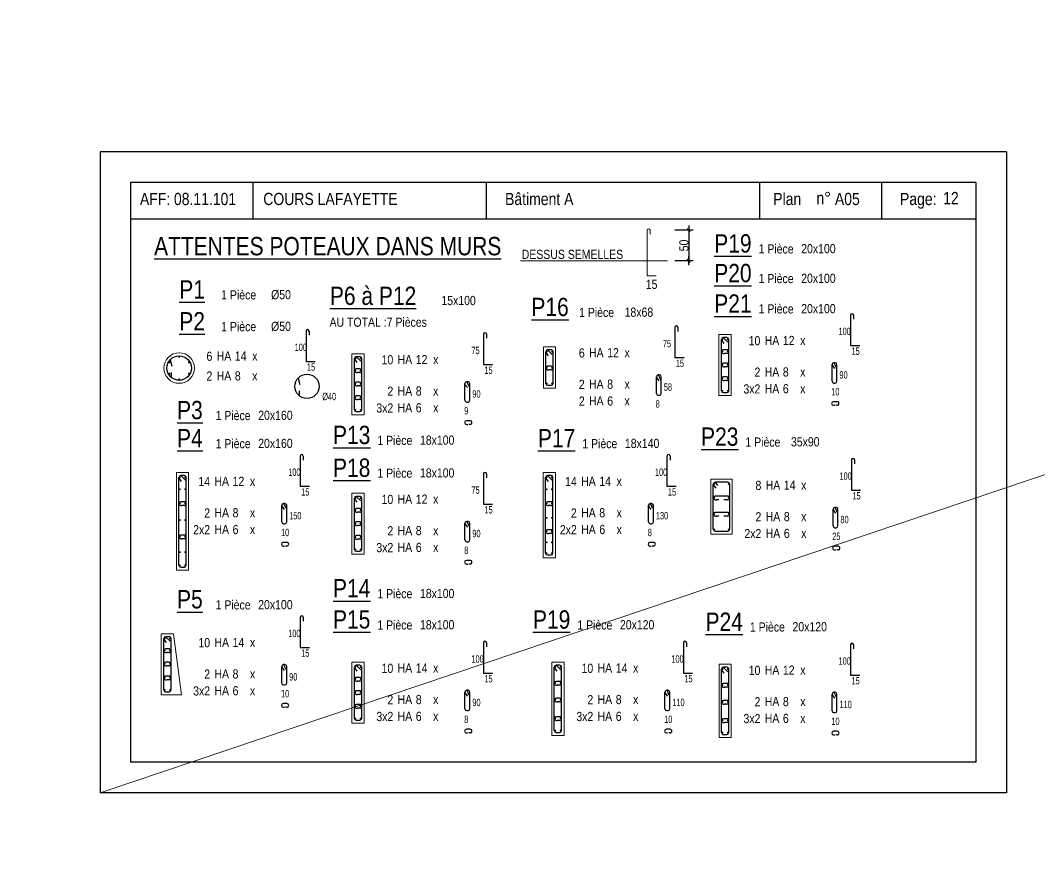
# Model space of a CAD drawing. Header units: metres. Extents: x -9927 to 45032, y -190416 to 12166.
# Drawn here: x -195 to 1475, y -18607 to -17232 of the extents above; entities that cross this region are included whole.
import ezdxf
from ezdxf.enums import TextEntityAlignment as Align

# ---------------------------------------------------------------- set-up
doc = ezdxf.new("R2010")
doc.units = ezdxf.units.M
doc.header["$PDMODE"] = 65
for name, color, linetype in [('01_cote_gen', 4, 'Continuous'), ('01_fenetres', 171, 'Continuous'), ('01_murs_coup', 5, 'Continuous'), ('01_poch_murs', 251, 'Continuous'), ('01_sem', 42, 'Continuous'), ('01_texte', 230, 'Continuous'), ('AA_COTES', 2, 'Continuous')]:
    doc.layers.add(name, color=color, linetype=linetype)
doc.styles.add('STYLE2', font='ARIALN.TTF')
doc.dimstyles.new('JB25', dxfattribs={"dimscale": 0.1, "dimtxt": 150, "dimasz": 17, "dimexe": 0.1, "dimexo": 0.1, "dimgap": 0.09, "dimtad": 1, "dimdec": 1, "dimlfac": 0.5, "dimdsep": 46, "dimtxsty": 'STYLE2', "dimblk1": 'BOND_G', "dimblk2": 'BOND_D', "dimsah": 1, "dimcen": 1.5, "dimdle": 0.01, "dimse1": 1, "dimse2": 1, "dimclrd": 4, "dimclre": 2, "dimclrt": 5, "dimadec": 0, "dimazin": 0, "dimtfac": 2.333333, "dimtdec": 1, "dimtix": 1, "dimtmove": 2, "dimatfit": 3, "dimldrblk": 'BOND_G', "dimfxl": 1, "dimtolj": 1, "dimtzin": 0, "dimarcsym": 0})
doc.dimstyles.new('JB50', dxfattribs={"dimscale": 0.1, "dimtxt": 150, "dimasz": 15, "dimexe": 0.1, "dimexo": 0.1, "dimgap": 0.09, "dimtad": 1, "dimdec": 1, "dimdsep": 46, "dimtxsty": 'STYLE2', "dimblk1": 'BOND_G', "dimblk2": 'BOND_D', "dimsah": 1, "dimcen": 1.5, "dimdle": 0.01, "dimse1": 1, "dimse2": 1, "dimclrd": 4, "dimclre": 2, "dimclrt": 6, "dimazin": 2, "dimtfac": 2.333333, "dimtdec": 1, "dimtix": 1, "dimtmove": 2, "dimatfit": 3, "dimldrblk": 'BOND_G', "dimfxl": 1, "dimtolj": 1, "dimtzin": 0, "dimarcsym": 0})

# ---------------------------------------------------------------- blocks, each defined once
blk = doc.blocks.new('BOND_G')
at = {"layer": 'AA_COTES', "color": 0}
for p, q in [((0, -5), (0, 15)), ((5, 0), (-5, 0)), ((1.77, 1.77), (-1.77, -1.77))]:
    blk.add_line(p, q, dxfattribs=at)
blk = doc.blocks.new('BOND_D')
at = {"layer": 'AA_COTES', "color": 0}
for p, q in [((5, 0), (-5, 0)), ((-1.77, -1.77), (1.77, 1.77)), ((0, 5), (0, -15))]:
    blk.add_line(p, q, dxfattribs=at)
blk = doc.blocks.new('*D114')
at = {"layer": '01_cote_gen', "color": 4, "linetype": 'Continuous', "lineweight": -2, "transparency": 16777216}
blk.add_line((900.2, -17577.5), (900.2, -17624.5), dxfattribs=at)
at = {"layer": 'DEFPOINTS', "color": 0, "linetype": 'Continuous', "lineweight": 0, "transparency": 16777216}
for p in [(831.9, -17576), (851.3, -17626), (900.2, -17626)]:
    blk.add_point(p, dxfattribs=at)
at = {"layer": '01_cote_gen', "color": 4, "linetype": 'Continuous', "lineweight": -2, "transparency": 16777216, "xscale": 1.5, "yscale": 1.5, "zscale": 1.5}
for name, p, rotation in [('BOND_G', (900.2, -17576), 90), ('BOND_D', (900.2, -17626), 270)]:
    blk.add_blockref(name, p, dxfattribs=dict(at, rotation=rotation))
at = {"layer": '01_cote_gen', "color": 6, "linetype": 'Continuous', "lineweight": 0, "transparency": 16777216, "insert": (892.5, -17601), "char_height": 15, "attachment_point": 5, "rotation": 90, "style": 'STYLE2'}
blk.add_mtext('\\A1;50', dxfattribs=at)
blk = doc.blocks.new('*D1681')
at = {"layer": '01_poch_murs', "color": 4, "lineweight": -2, "transparency": 16777216}
blk.add_line((-184.6, 82.3), (-158, 82.3), dxfattribs=at)
at = {"layer": 'DEFPOINTS', "color": 0, "lineweight": 0, "transparency": 16777216}
for p in [(-156.3, 82.3), (-186.3, 0), (-156.3, -170313.1)]:
    blk.add_point(p, dxfattribs=at)
at = {"layer": '01_poch_murs', "color": 4, "lineweight": -2, "transparency": 16777216, "xscale": 1.7, "yscale": 1.7, "zscale": 1.7, "rotation": 180}
blk.add_blockref('BOND_G', (-186.3, 82.3), dxfattribs=at)
at = {"layer": '01_poch_murs', "color": 4, "lineweight": -2, "transparency": 16777216, "xscale": 1.7, "yscale": 1.7, "zscale": 1.7}
blk.add_blockref('BOND_D', (-156.3, 82.3), dxfattribs=at)
at = {"layer": '01_poch_murs', "color": 5, "transparency": 16777216, "insert": (-171.3, 90), "char_height": 15, "attachment_point": 5, "style": 'STYLE2'}
blk.add_mtext('\\A1;15', dxfattribs=at)

msp = doc.modelspace()

# ---------------------------------------------------------------- linework, layer by layer
at = {"layer": '01_cote_gen', "linetype": 'Continuous', "lineweight": 0}
msp.add_line((-64.13, -18497.68), (3052.66, -17447.68), dxfattribs=at)
at = {"layer": '01_fenetres', "ltscale": 30}
for p, q in [((-14.13, -17497.68), (-14.13, -18447.68)), ((1370.87, -17497.68), (-14.13, -17497.68)), ((185.87, -17497.68), (185.87, -17557.68)), ((568.37, -17497.68), (568.37, -17557.68)), ((1016.74, -17557.68), (1016.74, -17497.68)), ((1216.74, -17557.68), (1216.74, -17497.68)), ((1370.87, -17497.68), (1370.87, -18447.68)), ((1370.87, -17557.68), (-14.13, -17557.68)), ((1370.87, -18447.68), (-14.13, -18447.68))]:
    msp.add_line(p, q, dxfattribs=at)
at = {"layer": '01_murs_coup', "linetype": 'Continuous', "lineweight": 0}
msp.add_line((624.54, -17626), (865.38, -17626), dxfattribs=at)
at = {"layer": '01_sem', "color": 2, "lineweight": 0, "ltscale": 7}
for p, q in [((831.95, -17576), (831.95, -17651)), ((836.95, -17576), (836.95, -17582.57)), ((831.95, -17651), (846.95, -17651)), ((949.87, -17847.06), (949.87, -17747.06)), ((969.87, -17747.06), (949.87, -17747.06)), ((949.87, -17847.06), (949.87, -17747.06)), ((969.87, -17747.06), (949.87, -17747.06)), ((969.87, -17847.06), (969.87, -17747.06)), ((662.08, -17835.04), (662.08, -17767.04)), ((682.08, -17767.04), (662.08, -17767.04)), ((662.08, -17835.04), (662.08, -17767.04)), ((682.08, -17767.04), (662.08, -17767.04)), ((682.08, -17835.04), (682.08, -17767.04)), ((348.43, -17878.29), (348.43, -17778.29)), ((368.43, -17778.29), (348.43, -17778.29)), ((348.43, -17878.29), (348.43, -17778.29)), ((368.43, -17778.29), (348.43, -17778.29)), ((368.43, -17878.29), (368.43, -17778.29)), ((662.08, -17835.04), (682.08, -17835.04)), ((662.08, -17835.04), (682.08, -17835.04)), ((949.87, -17847.06), (969.87, -17847.06)), ((949.87, -17847.06), (969.87, -17847.06)), ((348.43, -17878.29), (368.43, -17878.29)), ((348.43, -17878.29), (368.43, -17878.29)), ((60.92, -18132.98), (60.92, -17972.98)), ((80.92, -17972.98), (60.92, -17972.98)), ((60.92, -18132.98), (60.92, -17972.98)), ((80.92, -17972.98), (60.92, -17972.98)), ((80.92, -18132.98), (80.92, -17972.98)), ((661.76, -18112.98), (661.76, -17972.98)), ((681.76, -17972.98), (661.76, -17972.98)), ((661.76, -18112.98), (661.76, -17972.98)), ((681.76, -17972.98), (661.76, -17972.98)), ((681.76, -18112.98), (681.76, -17972.98)), ((936.48, -18074.05), (936.48, -17984.05)), ((971.48, -17984.05), (936.48, -17984.05)), ((936.48, -18074.05), (936.48, -17984.05)), ((971.48, -17984.05), (936.48, -17984.05)), ((971.48, -18074.05), (971.48, -17984.05)), ((348.43, -18107.01), (348.43, -18007.01)), ((368.43, -18007.01), (348.43, -18007.01)), ((348.43, -18107.01), (348.43, -18007.01)), ((368.43, -18007.01), (348.43, -18007.01)), ((368.43, -18107.01), (368.43, -18007.01)), ((936.48, -18074.05), (971.48, -18074.05)), ((936.48, -18074.05), (971.48, -18074.05)), ((348.43, -18107.01), (368.43, -18107.01)), ((348.43, -18107.01), (368.43, -18107.01)), ((661.76, -18112.98), (681.76, -18112.98)), ((661.76, -18112.98), (681.76, -18112.98)), ((60.92, -18132.98), (80.92, -18132.98)), ((60.92, -18132.98), (80.92, -18132.98)), ((36.11, -18337.06), (36.11, -18237.05)), ((56.11, -18237.05), (36.11, -18237.05)), ((36.11, -18337.06), (36.11, -18237.05)), ((56.11, -18237.05), (36.11, -18237.05)), ((69.11, -18337.06), (56.11, -18237.05)), ((348.43, -18383.71), (348.43, -18283.7)), ((368.43, -18283.7), (348.43, -18283.7)), ((348.43, -18383.71), (348.43, -18283.7)), ((368.43, -18283.7), (348.43, -18283.7)), ((368.43, -18383.71), (368.43, -18283.7)), ((676.07, -18403.71), (676.07, -18283.7)), ((696.07, -18283.7), (676.07, -18283.7)), ((676.07, -18403.71), (676.07, -18283.7)), ((696.07, -18283.7), (676.07, -18283.7)), ((696.07, -18403.71), (696.07, -18283.7)), ((949.97, -18407.05), (949.97, -18287.04)), ((969.97, -18287.04), (949.97, -18287.04)), ((949.97, -18407.05), (949.97, -18287.04)), ((969.97, -18287.04), (949.97, -18287.04)), ((969.97, -18407.05), (969.97, -18287.04)), ((36.11, -18337.06), (69.11, -18337.06)), ((36.11, -18337.06), (69.11, -18337.06)), ((348.43, -18383.71), (368.43, -18383.71)), ((348.43, -18383.71), (368.43, -18383.71)), ((676.07, -18403.71), (696.07, -18403.71)), ((676.07, -18403.71), (696.07, -18403.71)), ((949.97, -18407.05), (969.97, -18407.05)), ((949.97, -18407.05), (969.97, -18407.05))]:
    msp.add_line(p, q, dxfattribs=at)
msp.add_circle((65.38, -17801.86), 25, dxfattribs=at)
msp.add_arc((834.45, -17576), 2.5, 0, 180, dxfattribs=at)
at = {"layer": '01_texte', "ltscale": 30}
for p, q in [((-64.13, -17447.68), (-64.13, -18497.68)), ((1420.87, -17447.68), (-64.13, -17447.68)), ((1420.87, -17447.68), (1420.87, -18497.68)), ((1165.39, -17715.33), (1165.39, -17764.83)), ((1170.39, -17715.33), (1170.39, -17721.89)), ((273.23, -17741.34), (273.23, -17790.85)), ((278.23, -17741.34), (278.23, -17747.91)), ((563.95, -17746.56), (563.95, -17796.06)), ((568.95, -17746.56), (568.95, -17753.12)), ((877.6, -17735.31), (877.6, -17784.81)), ((882.6, -17735.31), (882.6, -17741.87)), ((953.87, -17839.06), (953.87, -17755.06)), ((953.87, -17756.33), (957.86, -17761.7)), ((962.87, -17752.06), (956.87, -17752.06)), ((956.87, -17752.06), (964.46, -17759.47)), ((965.87, -17839.06), (965.87, -17755.06)), ((1165.39, -17764.83), (1180.39, -17764.83)), ((361.43, -17783.29), (355.43, -17783.29)), ((355.43, -17783.29), (363.02, -17790.7)), ((666.08, -17827.04), (666.08, -17775.04)), ((666.08, -17776.31), (670.07, -17781.68)), ((675.08, -17772.04), (669.08, -17772.04)), ((669.08, -17772.04), (676.67, -17779.45)), ((678.08, -17827.04), (678.08, -17775.04)), ((877.6, -17784.81), (892.6, -17784.81)), ((962.87, -17771.96), (956.87, -17771.96)), ((956.87, -17777.96), (958.96, -17777.96)), ((962.87, -17777.96), (958.77, -17777.96)), ((50.71, -17788.27), (53.63, -17798.56)), ((273.23, -17790.85), (288.23, -17790.85)), ((352.43, -17870.29), (352.43, -17786.29)), ((352.43, -17787.56), (356.42, -17792.93)), ((364.43, -17870.29), (364.43, -17786.29)), ((563.95, -17796.06), (578.95, -17796.06)), ((675.08, -17799.01), (669.08, -17799.01)), ((962.87, -17793.79), (956.87, -17793.79)), ((956.87, -17799.79), (958.96, -17799.79)), ((962.87, -17799.79), (958.77, -17799.79)), ((1135.11, -17823.38), (1135.11, -17796.07)), ((1135.11, -17797.34), (1139.11, -17802.71)), ((1140.11, -17793.07), (1138.11, -17793.07)), ((1138.11, -17793.07), (1141.71, -17800.48)), ((1143.11, -17823.38), (1143.11, -17796.07)), ((52.86, -17817.46), (53.01, -17809.11)), ((260.21, -17818.24), (263.13, -17828.54)), ((361.43, -17803.19), (355.43, -17803.19)), ((355.43, -17809.19), (357.52, -17809.19)), ((361.43, -17809.19), (357.33, -17809.19)), ((669.08, -17805.01), (671.17, -17805.01)), ((675.08, -17805.01), (670.98, -17805.01)), ((847.32, -17843.37), (847.32, -17816.05)), ((847.32, -17817.32), (851.32, -17822.69)), ((852.32, -17813.05), (850.32, -17813.05)), ((850.32, -17813.05), (853.92, -17820.46)), ((855.32, -17843.37), (855.32, -17816.05)), ((962.87, -17816.36), (956.87, -17816.36)), ((361.43, -17825.02), (355.43, -17825.02)), ((355.43, -17831.02), (357.52, -17831.02)), ((361.43, -17831.02), (357.33, -17831.02)), ((533.67, -17854.61), (533.67, -17827.3)), ((533.67, -17828.57), (537.67, -17833.94)), ((538.67, -17824.3), (536.67, -17824.3)), ((536.67, -17824.3), (540.27, -17831.71)), ((541.67, -17854.61), (541.67, -17827.3)), ((669.08, -17830.04), (675.08, -17830.04)), ((956.87, -17822.36), (958.96, -17822.36)), ((962.87, -17822.36), (958.77, -17822.36)), ((1138.11, -17826.38), (1140.11, -17826.38)), ((262.35, -17847.44), (262.51, -17839.09)), ((361.43, -17847.59), (355.43, -17847.59)), ((850.32, -17846.37), (852.32, -17846.37)), ((956.87, -17842.06), (962.87, -17842.06)), ((355.43, -17853.59), (357.52, -17853.59)), ((361.43, -17853.59), (357.33, -17853.59)), ((536.67, -17857.61), (538.67, -17857.61)), ((1143.46, -17856.92), (1137.46, -17856.92)), ((1137.46, -17862.92), (1139.55, -17862.92)), ((1143.46, -17862.92), (1141.37, -17862.92)), ((355.43, -17873.29), (361.43, -17873.29)), ((542.02, -17888.15), (536.02, -17888.15)), ((536.02, -17894.15), (538.11, -17894.15)), ((542.02, -17894.15), (539.93, -17894.15)), ((263.82, -17945.96), (263.82, -17995.46)), ((268.82, -17945.96), (268.82, -17952.52)), ((864.66, -17945.96), (864.66, -17995.46)), ((869.66, -17945.96), (869.66, -17952.52)), ((1167, -17952.32), (1167, -18001.83)), ((1172, -17952.32), (1172, -17958.88)), ((64.92, -18124.98), (64.92, -17980.98)), ((64.92, -17982.25), (68.92, -17987.62)), ((73.92, -17977.98), (67.92, -17977.98)), ((67.92, -17977.98), (75.52, -17985.39)), ((76.92, -18124.98), (76.92, -17980.98)), ((563.95, -17975.28), (563.95, -18024.78)), ((568.95, -17975.28), (568.95, -17981.84)), ((665.76, -18104.98), (665.76, -17980.98)), ((665.76, -17982.25), (669.76, -17987.62)), ((674.76, -17977.98), (668.76, -17977.98)), ((668.76, -17977.98), (676.36, -17985.39)), ((677.76, -18104.98), (677.76, -17980.98)), ((263.82, -17995.46), (278.82, -17995.46)), ((864.66, -17995.46), (879.66, -17995.46)), ((940.48, -18066.05), (940.48, -17992.05)), ((940.48, -17993.33), (944.48, -17998.69)), ((964.48, -17989.05), (943.48, -17989.05)), ((943.48, -17989.05), (947.48, -17994.42)), ((967.48, -18066.05), (967.48, -17992.05)), ((1167, -18001.83), (1182, -18001.83)), ((352.43, -18099.01), (352.43, -18015.01)), ((352.43, -18016.28), (356.42, -18021.65)), ((361.43, -18012.01), (355.43, -18012.01)), ((355.43, -18012.01), (363.02, -18019.42)), ((364.43, -18099.01), (364.43, -18015.01)), ((964.48, -18011.67), (943.48, -18011.67)), ((943.48, -18017.67), (945.57, -18017.67)), ((949.36, -18017.67), (945.38, -18017.67)), ((964.48, -18017.67), (957.93, -18017.67)), ((73.92, -18020.98), (67.92, -18020.98)), ((67.92, -18026.98), (70.01, -18026.98)), ((73.92, -18026.98), (69.83, -18026.98)), ((233.54, -18054.01), (233.54, -18026.7)), ((233.54, -18027.97), (237.54, -18033.34)), ((238.54, -18023.7), (236.54, -18023.7)), ((236.54, -18023.7), (240.14, -18031.11)), ((241.54, -18054.01), (241.54, -18026.7)), ((361.43, -18031.91), (355.43, -18031.91)), ((563.95, -18024.78), (578.95, -18024.78)), ((674.76, -18020.98), (668.76, -18020.98)), ((668.76, -18026.98), (670.85, -18026.98)), ((674.76, -18026.98), (670.67, -18026.98)), ((834.38, -18054.01), (834.38, -18026.7)), ((834.38, -18027.97), (838.38, -18033.34)), ((839.38, -18023.7), (837.38, -18023.7)), ((837.38, -18023.7), (840.98, -18031.11)), ((842.38, -18054.01), (842.38, -18026.7)), ((1136.72, -18060.38), (1136.72, -18033.06)), ((1136.72, -18034.34), (1140.72, -18039.7)), ((1141.72, -18030.06), (1139.72, -18030.06)), ((1139.72, -18030.06), (1143.32, -18037.47)), ((1144.72, -18060.38), (1144.72, -18033.06)), ((355.43, -18037.91), (357.52, -18037.91)), ((361.43, -18037.91), (357.33, -18037.91)), ((964.48, -18038.27), (943.48, -18038.27)), ((943.48, -18044.27), (945.57, -18044.27)), ((949.36, -18044.27), (945.38, -18044.27)), ((964.48, -18044.27), (957.93, -18044.27)), ((236.54, -18057.01), (238.54, -18057.01)), ((361.43, -18053.74), (355.43, -18053.74)), ((355.43, -18059.74), (357.52, -18059.74)), ((361.43, -18059.74), (357.33, -18059.74)), ((533.67, -18083.33), (533.67, -18056.02)), ((533.67, -18057.29), (537.67, -18062.66)), ((538.67, -18053.02), (536.67, -18053.02)), ((536.67, -18053.02), (540.27, -18060.43)), ((541.67, -18083.33), (541.67, -18056.02)), ((674.76, -18066.76), (668.76, -18066.76)), ((837.38, -18057.01), (839.38, -18057.01)), ((943.48, -18069.05), (964.48, -18069.05)), ((1139.72, -18063.38), (1141.72, -18063.38)), ((73.92, -18075.48), (67.92, -18075.48)), ((67.92, -18081.48), (70.01, -18081.48)), ((73.92, -18081.48), (69.83, -18081.48)), ((361.43, -18076.31), (355.43, -18076.31)), ((355.43, -18082.31), (357.52, -18082.31)), ((361.43, -18082.31), (357.33, -18082.31)), ((668.76, -18072.76), (670.85, -18072.76)), ((674.76, -18072.76), (670.67, -18072.76)), ((241.89, -18087.55), (235.89, -18087.55)), ((235.89, -18093.55), (237.98, -18093.55)), ((241.89, -18093.55), (239.8, -18093.55)), ((355.43, -18102.01), (361.43, -18102.01)), ((536.67, -18086.33), (538.67, -18086.33)), ((842.73, -18087.55), (836.73, -18087.55)), ((836.73, -18093.55), (838.83, -18093.55)), ((842.73, -18093.55), (840.64, -18093.55)), ((1145.07, -18093.91), (1139.07, -18093.91)), ((1139.07, -18099.91), (1141.17, -18099.91)), ((1145.07, -18099.91), (1142.98, -18099.91)), ((542.02, -18116.87), (536.02, -18116.87)), ((668.76, -18107.98), (674.76, -18107.98)), ((67.92, -18127.98), (73.92, -18127.98)), ((536.02, -18122.87), (538.11, -18122.87)), ((542.02, -18122.87), (539.93, -18122.87)), ((263.82, -18210.03), (263.82, -18259.54)), ((268.82, -18210.03), (268.82, -18216.6)), ((40.11, -18329.06), (40.11, -18245.05)), ((40.11, -18246.33), (44.11, -18251.69)), ((49.11, -18242.05), (43.11, -18242.05)), ((43.11, -18242.05), (50.71, -18249.47)), ((52.11, -18329.06), (52.11, -18245.05)), ((563.95, -18251.98), (563.95, -18301.48)), ((568.95, -18251.98), (568.95, -18258.54)), ((891.59, -18251.98), (891.59, -18301.48)), ((896.59, -18251.98), (896.59, -18258.54)), ((49.11, -18261.96), (43.11, -18261.96)), ((43.11, -18267.96), (45.2, -18267.96)), ((49.11, -18267.96), (45.02, -18267.96)), ((263.82, -18259.54), (278.82, -18259.54)), ((1165.49, -18255.31), (1165.49, -18304.82)), ((1170.49, -18255.31), (1170.49, -18261.88)), ((49.11, -18283.79), (43.11, -18283.79)), ((43.11, -18289.79), (45.2, -18289.79)), ((49.11, -18289.79), (45.02, -18289.79)), ((233.54, -18318.09), (233.54, -18290.77)), ((233.54, -18292.05), (237.54, -18297.41)), ((238.54, -18287.77), (236.54, -18287.77)), ((236.54, -18287.77), (240.14, -18295.19)), ((241.54, -18318.09), (241.54, -18290.77)), ((352.43, -18375.71), (352.43, -18291.7)), ((352.43, -18292.98), (356.42, -18298.34)), ((361.43, -18288.7), (355.43, -18288.7)), ((355.43, -18288.7), (363.02, -18296.12)), ((364.43, -18375.71), (364.43, -18291.7)), ((563.95, -18301.48), (578.95, -18301.48)), ((680.07, -18395.71), (680.07, -18291.7)), ((680.07, -18292.98), (684.07, -18298.34)), ((689.07, -18288.7), (683.07, -18288.7)), ((683.07, -18288.7), (690.67, -18296.12)), ((692.07, -18395.71), (692.07, -18291.7)), ((891.59, -18301.48), (906.59, -18301.48)), ((953.97, -18399.05), (953.97, -18295.04)), ((953.97, -18296.32), (957.97, -18301.68)), ((962.97, -18292.04), (956.97, -18292.04)), ((956.97, -18292.04), (964.57, -18299.46)), ((965.97, -18399.05), (965.97, -18295.04)), ((49.11, -18306.36), (43.11, -18306.36)), ((43.11, -18312.36), (45.2, -18312.36)), ((49.11, -18312.36), (45.02, -18312.36)), ((361.43, -18308.61), (355.43, -18308.61)), ((355.43, -18314.61), (357.52, -18314.61)), ((361.43, -18314.61), (357.33, -18314.61)), ((689.07, -18315.17), (683.07, -18315.17)), ((962.97, -18318.51), (956.97, -18318.51)), ((1165.49, -18304.82), (1180.49, -18304.82)), ((43.11, -18332.06), (49.11, -18332.06)), ((236.54, -18321.09), (238.54, -18321.09)), ((361.43, -18330.44), (355.43, -18330.44)), ((533.67, -18360.03), (533.67, -18332.71)), ((533.67, -18333.99), (537.67, -18339.35)), ((538.67, -18329.71), (536.67, -18329.71)), ((536.67, -18329.71), (540.27, -18337.13)), ((541.67, -18360.03), (541.67, -18332.71)), ((683.07, -18321.17), (685.17, -18321.17)), ((689.07, -18321.17), (684.98, -18321.17)), ((861.32, -18360.03), (861.32, -18332.71)), ((861.32, -18333.99), (865.32, -18339.35)), ((866.32, -18329.71), (864.32, -18329.71)), ((864.32, -18329.71), (867.92, -18337.13)), ((869.32, -18360.03), (869.32, -18332.71)), ((956.97, -18324.51), (959.06, -18324.51)), ((962.97, -18324.51), (958.88, -18324.51)), ((1135.21, -18363.37), (1135.21, -18336.05)), ((1140.21, -18333.05), (1138.21, -18333.05)), ((1138.21, -18333.05), (1141.81, -18340.47)), ((1143.21, -18363.37), (1143.21, -18336.05)), ((241.89, -18351.62), (235.89, -18351.62)), ((355.43, -18336.44), (357.52, -18336.44)), ((361.43, -18353.01), (355.43, -18353.01)), ((361.43, -18336.44), (357.33, -18336.44)), ((689.07, -18342.9), (683.07, -18342.9)), ((683.07, -18348.9), (685.17, -18348.9)), ((689.07, -18348.9), (684.98, -18348.9)), ((962.97, -18346.23), (956.97, -18346.24)), ((956.97, -18352.24), (959.06, -18352.24)), ((962.97, -18352.24), (958.88, -18352.24)), ((1135.21, -18337.33), (1139.21, -18342.69)), ((235.89, -18357.62), (237.98, -18357.62)), ((241.89, -18357.62), (239.8, -18357.62)), ((355.43, -18359.01), (357.52, -18359.01)), ((361.43, -18359.01), (357.33, -18359.01)), ((536.67, -18363.03), (538.67, -18363.03)), ((864.32, -18363.03), (866.32, -18363.03)), ((1138.21, -18366.37), (1140.21, -18366.37)), ((355.43, -18378.71), (361.43, -18378.71)), ((689.07, -18373.01), (683.07, -18373.01)), ((683.07, -18379.01), (685.17, -18379.01)), ((689.07, -18379.01), (684.98, -18379.01)), ((962.97, -18376.35), (956.97, -18376.35)), ((956.97, -18382.35), (959.06, -18382.35)), ((962.97, -18382.35), (958.88, -18382.35)), ((542.02, -18393.56), (536.02, -18393.56)), ((536.02, -18399.56), (538.11, -18399.56)), ((542.02, -18399.56), (539.93, -18399.56)), ((683.07, -18398.71), (689.07, -18398.71)), ((869.67, -18393.56), (863.67, -18393.56)), ((863.67, -18399.56), (865.76, -18399.56)), ((869.67, -18399.56), (867.58, -18399.56)), ((956.97, -18402.05), (962.97, -18402.05)), ((1143.56, -18396.9), (1137.56, -18396.9)), ((1137.56, -18402.9), (1139.66, -18402.9)), ((1143.56, -18402.9), (1141.47, -18402.9)), ((1420.87, -18497.68), (-64.13, -18497.68))]:
    msp.add_line(p, q, dxfattribs=at)
at = {"layer": '01_texte', "ltscale": 30, "const_width": 1.5, "flags": 128}
for points in [[(956.33, -17754.91, -1), (954.83, -17754.91, -1)], [(963.4, -17754.91, 1), (964.9, -17754.91, 1)], [(64.63, -17783.65, 1), (66.13, -17783.65, 1)], [(354.89, -17786.14, -1), (353.39, -17786.14, -1)], [(361.96, -17786.14, 1), (363.46, -17786.14, 1)], [(668.54, -17774.89, -1), (667.04, -17774.89, -1)], [(675.61, -17774.89, 1), (677.11, -17774.89, 1)], [(956.33, -17774.56, 1), (954.83, -17774.56, 1)], [(963.4, -17774.56, -1), (964.9, -17774.56, -1)], [(49.22, -17793.4, 1), (49.97, -17792.11, 1)], [(80.78, -17792.11, 1), (81.53, -17793.4, 1)], [(668.54, -17801.61, 1), (667.04, -17801.61, 1)], [(675.61, -17801.61, -1), (677.11, -17801.61, -1)], [(956.33, -17796.39, 1), (954.83, -17796.39, 1)], [(963.4, -17796.39, -1), (964.9, -17796.39, -1)], [(49.97, -17811.62, 1), (49.22, -17810.32, 1)], [(66.13, -17820.08, 1), (64.63, -17820.08, 1)], [(81.53, -17810.32, 1), (80.78, -17811.62, 1)], [(354.89, -17805.79, 1), (353.39, -17805.79, 1)], [(361.96, -17805.79, -1), (363.46, -17805.79, -1)], [(956.33, -17818.96, 1), (954.83, -17818.96, 1)], [(963.4, -17818.96, -1), (964.9, -17818.96, -1)], [(354.89, -17827.61, 1), (353.39, -17827.61, 1)], [(361.96, -17827.61, -1), (363.46, -17827.61, -1)], [(668.54, -17827.19, 1), (667.04, -17827.19, 1)], [(675.61, -17827.19, -1), (677.11, -17827.19, -1)], [(354.89, -17850.19, 1), (353.39, -17850.19, 1)], [(361.96, -17850.19, -1), (363.46, -17850.19, -1)], [(956.33, -17839.21, 1), (954.83, -17839.21, 1)], [(963.4, -17839.21, -1), (964.9, -17839.21, -1)], [(354.89, -17870.44, 1), (353.39, -17870.44, 1)], [(361.96, -17870.44, -1), (363.46, -17870.44, -1)], [(67.39, -17980.83, -1), (65.89, -17980.83, -1)], [(74.45, -17980.83, 1), (75.95, -17980.83, 1)], [(668.23, -17980.83, -1), (666.73, -17980.83, -1)], [(675.29, -17980.83, 1), (676.79, -17980.83, 1)], [(67.39, -18000.48, 1), (65.89, -18000.48, 1)], [(74.45, -18000.48, -1), (75.95, -18000.48, -1)], [(668.23, -18000.48, 1), (666.73, -18000.48, 1)], [(675.29, -18000.48, -1), (676.79, -18000.48, -1)], [(942.94, -17991.9, -1), (941.44, -17991.9, -1)], [(965.01, -17991.9, 1), (966.51, -17991.9, 1)], [(354.89, -18014.86, -1), (353.39, -18014.86, -1)], [(361.96, -18014.86, 1), (363.46, -18014.86, 1)], [(942.94, -18014.27, 1), (941.44, -18014.27, 1)], [(965.01, -18014.27, -1), (966.51, -18014.27, -1)], [(67.39, -18023.58, 1), (65.89, -18023.58, 1)], [(74.45, -18023.58, -1), (75.95, -18023.58, -1)], [(354.89, -18034.51, 1), (353.39, -18034.51, 1)], [(361.96, -18034.51, -1), (363.46, -18034.51, -1)], [(668.23, -18023.58, 1), (666.73, -18023.58, 1)], [(675.29, -18023.58, -1), (676.79, -18023.58, -1)], [(67.39, -18050.83, 1), (65.89, -18050.83, 1)], [(74.45, -18050.83, -1), (75.95, -18050.83, -1)], [(668.23, -18047.31, 1), (666.73, -18047.31, 1)], [(675.29, -18047.31, -1), (676.79, -18047.31, -1)], [(942.94, -18040.86, 1), (941.44, -18040.86, 1)], [(965.01, -18040.86, -1), (966.51, -18040.86, -1)], [(354.89, -18056.33, 1), (353.39, -18056.33, 1)], [(361.96, -18056.33, -1), (363.46, -18056.33, -1)], [(668.23, -18069.35, 1), (666.73, -18069.35, 1)], [(675.29, -18069.35, -1), (676.79, -18069.35, -1)], [(942.94, -18066.2, 1), (941.44, -18066.2, 1)], [(965.01, -18066.2, -1), (966.51, -18066.2, -1)], [(67.39, -18078.08, 1), (65.89, -18078.08, 1)], [(74.45, -18078.08, -1), (75.95, -18078.08, -1)], [(354.89, -18078.91, 1), (353.39, -18078.91, 1)], [(361.96, -18078.91, -1), (363.46, -18078.91, -1)], [(67.39, -18103.41, 1), (65.89, -18103.41, 1)], [(74.45, -18103.41, -1), (75.95, -18103.41, -1)], [(354.89, -18099.16, 1), (353.39, -18099.16, 1)], [(361.96, -18099.16, -1), (363.46, -18099.16, -1)], [(668.23, -18087.42, 1), (666.73, -18087.42, 1)], [(675.29, -18087.42, -1), (676.79, -18087.42, -1)], [(668.23, -18105.13, 1), (666.73, -18105.13, 1)], [(675.29, -18105.13, -1), (676.79, -18105.13, -1)], [(67.39, -18125.13, 1), (65.89, -18125.13, 1)], [(74.45, -18125.13, -1), (75.95, -18125.13, -1)], [(42.58, -18244.91, -1), (41.08, -18244.91, -1)], [(49.64, -18244.91, 1), (51.14, -18244.91, 1)], [(42.58, -18264.56, 1), (41.08, -18264.56, 1)], [(49.64, -18264.56, -1), (51.14, -18264.56, -1)], [(42.58, -18286.38, 1), (41.08, -18286.38, 1)], [(49.64, -18286.38, -1), (51.14, -18286.38, -1)], [(354.89, -18291.56, -1), (353.39, -18291.56, -1)], [(361.96, -18291.56, 1), (363.46, -18291.56, 1)], [(682.54, -18291.56, -1), (681.04, -18291.56, -1)], [(689.6, -18291.56, 1), (691.1, -18291.56, 1)], [(956.44, -18294.89, -1), (954.94, -18294.89, -1)], [(963.5, -18294.89, 1), (965, -18294.89, 1)], [(42.58, -18308.96, 1), (41.08, -18308.96, 1)], [(49.64, -18308.96, -1), (51.14, -18308.96, -1)], [(354.89, -18311.21, 1), (353.39, -18311.21, 1)], [(361.96, -18311.21, -1), (363.46, -18311.21, -1)], [(682.54, -18317.76, 1), (681.04, -18317.76, 1)], [(689.6, -18317.76, -1), (691.1, -18317.76, -1)], [(956.44, -18321.1, 1), (954.94, -18321.1, 1)], [(963.5, -18321.1, -1), (965, -18321.1, -1)], [(42.58, -18329.2, 1), (41.08, -18329.2, 1)], [(49.64, -18329.2, -1), (51.14, -18329.2, -1)], [(354.89, -18333.03, 1), (353.39, -18333.03, 1)], [(361.96, -18333.03, -1), (363.46, -18333.03, -1)], [(682.54, -18345.49, 1), (681.04, -18345.49, 1)], [(689.6, -18345.49, -1), (691.1, -18345.49, -1)], [(956.44, -18348.83, 1), (954.94, -18348.83, 1)], [(963.5, -18348.83, -1), (965, -18348.83, -1)], [(354.89, -18355.61, 1), (353.39, -18355.61, 1)], [(361.96, -18355.61, -1), (363.46, -18355.61, -1)], [(354.89, -18375.85, 1), (353.39, -18375.85, 1)], [(361.96, -18375.85, -1), (363.46, -18375.85, -1)], [(682.54, -18375.61, 1), (681.04, -18375.61, 1)], [(689.6, -18375.61, -1), (691.1, -18375.61, -1)], [(956.44, -18378.94, 1), (954.94, -18378.94, 1)], [(963.5, -18378.94, -1), (965, -18378.94, -1)], [(682.54, -18395.85, 1), (681.04, -18395.85, 1)], [(689.6, -18395.85, -1), (691.1, -18395.85, -1)], [(956.44, -18399.19, 1), (954.94, -18399.19, 1)], [(963.5, -18399.19, -1), (965, -18399.19, -1)]]:
    msp.add_lwpolyline(points, format="xyb", close=True, dxfattribs=at)
at = {"layer": '01_texte', "ltscale": 30}
for centre in [(65.38, -17801.86), (274.87, -17831.84)]:
    msp.add_circle(centre, 20, dxfattribs=at)
for centre, radius, start, end in [((1167.89, -17715.33), 2.5, 0, 180), ((880.1, -17735.31), 2.5, 0, 180), ((275.73, -17741.34), 2.5, 0, 180), ((566.45, -17746.56), 2.5, 0, 180), ((956.87, -17755.06), 3, 90.00091, 180), ((962.87, -17755.06), 3, 0, 90.00091), ((355.43, -17786.29), 3, 90.00091, 180), ((361.43, -17786.29), 3, 0, 90.00091), ((669.08, -17775.04), 3, 90.00091, 180), ((675.08, -17775.04), 3, 0, 90.00091), ((956.87, -17774.96), 3, 90.00091, 180), ((956.87, -17774.96), 3, 180, 269.99909), ((962.87, -17774.96), 3, 0, 90.00091), ((962.87, -17774.96), 3, 269.99909, 360), ((669.08, -17802.01), 3, 90.00091, 180), ((675.08, -17802.01), 3, 0, 90.00091), ((956.87, -17796.79), 3, 90.00091, 180), ((956.87, -17796.79), 3, 180, 269.99909), ((962.87, -17796.79), 3, 0, 90.00091), ((962.87, -17796.79), 3, 269.99909, 360), ((1138.11, -17796.07), 3, 90.00091, 180), ((1140.11, -17796.07), 3, 0, 89.99909), ((355.43, -17806.19), 3, 90.00091, 180), ((355.43, -17806.19), 3, 180, 269.99909), ((361.43, -17806.19), 3, 0, 90.00091), ((361.43, -17806.19), 3, 269.99909, 360), ((669.08, -17802.01), 3, 180, 269.99909), ((675.08, -17802.01), 3, 269.99909, 360), ((850.32, -17816.05), 3, 90.00091, 180), ((852.32, -17816.05), 3, 0, 89.99909), ((956.87, -17819.36), 3, 90.00091, 180), ((962.87, -17819.36), 3, 0, 90.00091), ((355.43, -17828.02), 3, 90.00091, 180), ((355.43, -17828.02), 3, 180, 269.99909), ((361.43, -17828.02), 3, 0, 90.00091), ((361.43, -17828.02), 3, 269.99909, 360), ((536.67, -17827.3), 3, 90.00091, 180), ((538.67, -17827.3), 3, 0, 89.99909), ((669.08, -17827.04), 3, 180, 270), ((675.08, -17827.04), 3, 270, 0), ((956.87, -17819.36), 3, 180, 269.99909), ((962.87, -17819.36), 3, 269.99909, 360), ((1138.11, -17823.38), 3, 180, 270), ((1140.11, -17823.38), 3, 270, 0), ((355.43, -17850.59), 3, 90.00091, 180), ((355.43, -17850.59), 3, 180, 269.99909), ((361.43, -17850.59), 3, 0, 90.00091), ((361.43, -17850.59), 3, 269.99909, 360), ((850.32, -17843.37), 3, 180, 270), ((852.32, -17843.37), 3, 270, 0), ((956.87, -17839.06), 3, 180, 270), ((962.87, -17839.06), 3, 270, 0), ((536.67, -17854.61), 3, 180, 270), ((538.67, -17854.61), 3, 270, 0), ((1137.46, -17859.92), 3, 90.00091, 180), ((1137.46, -17859.92), 3, 180, 269.99909), ((1143.46, -17859.92), 3, 0, 90.00091), ((1143.46, -17859.92), 3, 269.99909, 360), ((355.43, -17870.29), 3, 180, 270), ((361.43, -17870.29), 3, 270, 0), ((536.02, -17891.15), 3, 90.00091, 180), ((536.02, -17891.15), 3, 180, 269.99909), ((542.02, -17891.15), 3, 0, 90.00091), ((542.02, -17891.15), 3, 269.99909, 360), ((266.32, -17945.96), 2.5, 0, 180), ((867.16, -17945.96), 2.5, 0, 180), ((1169.5, -17952.32), 2.5, 0, 180), ((67.92, -17980.98), 3, 90.00091, 180), ((73.92, -17980.98), 3, 0, 90.00091), ((566.45, -17975.28), 2.5, 0, 180), ((668.76, -17980.98), 3, 90.00091, 180), ((674.76, -17980.98), 3, 0, 90.00091), ((943.48, -17992.05), 3, 90.00091, 180), ((964.48, -17992.05), 3, 0, 90.00091), ((355.43, -18015.01), 3, 90.00091, 180), ((361.43, -18015.01), 3, 0, 90.00091), ((943.48, -18014.67), 3, 90.00091, 180), ((943.48, -18014.67), 3, 180, 269.99909), ((964.48, -18014.67), 3, 0, 90.00091), ((964.48, -18014.67), 3, 269.99909, 360), ((67.92, -18023.98), 3, 90.00091, 180), ((67.92, -18023.98), 3, 180, 269.99909), ((73.92, -18023.98), 3, 0, 90.00091), ((73.92, -18023.99), 3, 269.99909, 360), ((236.54, -18026.7), 3, 90.00091, 180), ((238.54, -18026.7), 3, 0, 89.99909), ((355.43, -18034.91), 3, 90.00091, 180), ((355.43, -18034.91), 3, 180, 269.99909), ((361.43, -18034.91), 3, 0, 90.00091), ((361.43, -18034.91), 3, 269.99909, 360), ((668.76, -18023.98), 3, 90.00091, 180), ((668.76, -18023.98), 3, 180, 269.99909), ((674.76, -18023.98), 3, 0, 90.00091), ((674.76, -18023.99), 3, 269.99909, 360), ((837.38, -18026.7), 3, 90.00091, 180), ((839.38, -18026.7), 3, 0, 89.99909), ((1139.72, -18033.06), 3, 90.00091, 180), ((1141.72, -18033.06), 3, 0, 89.99909), ((943.48, -18041.27), 3, 90.00091, 180), ((943.48, -18041.27), 3, 180, 269.99909), ((964.48, -18041.27), 3, 0, 90.00091), ((964.48, -18041.27), 3, 269.99909, 360), ((236.54, -18054.01), 3, 180, 270), ((238.54, -18054.01), 3, 270, 0), ((355.43, -18056.74), 3, 90.00091, 180), ((355.43, -18056.74), 3, 180, 269.99909), ((361.43, -18056.74), 3, 0, 90.00091), ((361.43, -18056.74), 3, 269.99909, 360), ((536.67, -18056.02), 3, 90.00091, 180), ((538.67, -18056.02), 3, 0, 89.99909), ((668.76, -18069.76), 3, 90.00091, 180), ((674.76, -18069.76), 3, 0, 90.00091), ((837.38, -18054.01), 3, 180, 270), ((839.38, -18054.01), 3, 270, 0), ((943.48, -18066.05), 3, 180, 270), ((964.48, -18066.05), 3, 270, 0), ((1139.72, -18060.38), 3, 180, 270), ((1141.72, -18060.38), 3, 270, 0), ((67.92, -18078.48), 3, 90.00091, 180), ((67.92, -18078.48), 3, 180, 269.99909), ((73.92, -18078.48), 3, 0, 90.00091), ((73.92, -18078.48), 3, 269.99909, 360), ((355.43, -18079.31), 3, 90.00091, 180), ((355.43, -18079.31), 3, 180, 269.99909), ((361.43, -18079.31), 3, 0, 90.00091), ((361.43, -18079.31), 3, 269.99909, 360), ((536.67, -18083.33), 3, 180, 270), ((538.67, -18083.33), 3, 270, 0), ((668.76, -18069.76), 3, 180, 269.99909), ((674.76, -18069.76), 3, 269.99909, 360), ((235.89, -18090.55), 3, 90.00091, 180), ((235.89, -18090.55), 3, 180, 269.99909), ((241.89, -18090.55), 3, 0, 90.00091), ((241.89, -18090.55), 3, 269.99909, 360), ((355.43, -18099.01), 3, 180, 270), ((361.43, -18099.01), 3, 270, 0), ((836.73, -18090.55), 3, 90.00091, 180), ((836.73, -18090.55), 3, 180, 269.99909), ((842.73, -18090.55), 3, 0, 90.00091), ((842.73, -18090.55), 3, 269.99909, 360), ((1139.07, -18096.91), 3, 90.00091, 180), ((1139.07, -18096.91), 3, 180, 269.99909), ((1145.07, -18096.91), 3, 0, 90.00091), ((1145.07, -18096.91), 3, 269.99909, 360), ((536.02, -18119.87), 3, 90.00091, 180), ((542.02, -18119.87), 3, 0, 90.00091), ((668.76, -18104.98), 3, 180, 270), ((674.76, -18104.98), 3, 270, 0), ((67.92, -18124.98), 3, 180, 270), ((73.92, -18124.98), 3, 270, 0), ((536.02, -18119.87), 3, 180, 269.99909), ((542.02, -18119.87), 3, 269.99909, 360), ((266.32, -18210.03), 2.5, 0, 180), ((43.11, -18245.05), 3, 90.00091, 180), ((49.11, -18245.05), 3, 0, 90.00091), ((566.45, -18251.98), 2.5, 0, 180), ((894.09, -18251.98), 2.5, 0, 180), ((1167.99, -18255.31), 2.5, 0, 180), ((43.11, -18264.96), 3, 90.00091, 180), ((43.11, -18264.96), 3, 180, 269.99909), ((49.11, -18264.96), 3, 0, 90.00091), ((49.11, -18264.96), 3, 269.99909, 360), ((43.11, -18286.79), 3, 90.00091, 180), ((49.11, -18286.79), 3, 0, 90.00091), ((43.11, -18286.79), 3, 180, 269.99909), ((49.11, -18286.79), 3, 269.99909, 360), ((236.54, -18290.77), 3, 90.00091, 180), ((238.54, -18290.77), 3, 0, 89.99909), ((355.43, -18291.7), 3, 90.00091, 180), ((361.43, -18291.7), 3, 0, 90.00091), ((683.07, -18291.7), 3, 90.00091, 180), ((689.07, -18291.7), 3, 0, 90.00091), ((956.97, -18295.04), 3, 90.00091, 180), ((962.97, -18295.04), 3, 0, 90.00091), ((43.11, -18309.36), 3, 90.00091, 180), ((43.11, -18309.36), 3, 180, 269.99909), ((49.11, -18309.36), 3, 0, 90.00091), ((49.11, -18309.36), 3, 269.99909, 360), ((236.54, -18318.09), 3, 180, 270), ((238.54, -18318.09), 3, 270, 0), ((355.43, -18311.61), 3, 90.00091, 180), ((355.43, -18311.61), 3, 180, 269.99909), ((361.43, -18311.61), 3, 0, 90.00091), ((361.43, -18311.61), 3, 269.99909, 360), ((683.07, -18318.17), 3, 90.00091, 180), ((683.07, -18318.17), 3, 180, 269.99909), ((689.07, -18318.17), 3, 0, 90.00091), ((689.07, -18318.17), 3, 269.99909, 360), ((956.97, -18321.51), 3, 90.00091, 180), ((962.97, -18321.51), 3, 0, 90.00091), ((43.11, -18329.06), 3, 180, 270), ((49.11, -18329.06), 3, 270, 0), ((355.43, -18333.44), 3, 90.00091, 180), ((355.43, -18333.44), 3, 180, 269.99909), ((361.43, -18333.44), 3, 0, 90.00091), ((361.43, -18333.44), 3, 269.99909, 360), ((536.67, -18332.71), 3, 90.00091, 180), ((538.67, -18332.71), 3, 0, 89.99909), ((864.32, -18332.71), 3, 90.00091, 180), ((866.32, -18332.71), 3, 0, 89.99909), ((956.97, -18321.51), 3, 180, 269.99909), ((962.97, -18321.51), 3, 269.99909, 360), ((1138.21, -18336.05), 3, 90.00091, 180), ((1140.21, -18336.05), 3, 0, 89.99909), ((235.89, -18354.62), 3, 90.00091, 180), ((241.89, -18354.62), 3, 0, 90.00091), ((355.43, -18356.01), 3, 90.00091, 180), ((361.43, -18356.01), 3, 0, 90.00091), ((683.07, -18345.9), 3, 90.00091, 180), ((683.07, -18345.9), 3, 180, 269.99909), ((689.07, -18345.9), 3, 0, 90.00091), ((689.07, -18345.9), 3, 269.99909, 360), ((956.97, -18349.24), 3, 90.00091, 180), ((956.97, -18349.24), 3, 180, 269.99909), ((962.97, -18349.23), 3, 0, 90.00091), ((962.97, -18349.24), 3, 269.99909, 360), ((235.89, -18354.62), 3, 180, 269.99909), ((241.89, -18354.62), 3, 269.99909, 360), ((355.43, -18356.01), 3, 180, 269.99909), ((361.43, -18356.01), 3, 269.99909, 360), ((536.67, -18360.03), 3, 180, 270), ((538.67, -18360.03), 3, 270, 0), ((864.32, -18360.03), 3, 180, 270), ((866.32, -18360.03), 3, 270, 0), ((1138.21, -18363.37), 3, 180, 270), ((1140.21, -18363.37), 3, 270, 0), ((355.43, -18375.71), 3, 180, 270), ((361.43, -18375.71), 3, 270, 0), ((683.07, -18376.01), 3, 90.00091, 180), ((683.07, -18376.01), 3, 180, 269.99909), ((689.07, -18376.01), 3, 0, 90.00091), ((689.07, -18376.01), 3, 269.99909, 360), ((956.97, -18379.35), 3, 90.00091, 180), ((956.97, -18379.35), 3, 180, 269.99909), ((962.97, -18379.35), 3, 0, 90.00091), ((962.97, -18379.35), 3, 269.99909, 360), ((536.02, -18396.56), 3, 90.00091, 180), ((536.02, -18396.56), 3, 180, 269.99909), ((542.02, -18396.56), 3, 0, 90.00091), ((542.02, -18396.56), 3, 269.99909, 360), ((683.07, -18395.71), 3, 180, 270), ((689.07, -18395.71), 3, 270, 0), ((863.67, -18396.56), 3, 90.00091, 180), ((863.67, -18396.56), 3, 180, 269.99909), ((869.67, -18396.56), 3, 0, 90.00091), ((869.67, -18396.56), 3, 269.99909, 360), ((956.97, -18399.05), 3, 180, 270), ((962.97, -18399.05), 3, 270, 0), ((1137.56, -18399.9), 3, 90.00091, 180), ((1137.56, -18399.9), 3, 180, 269.99909), ((1143.56, -18399.9), 3, 0, 90.00091), ((1143.56, -18399.9), 3, 269.99909, 360)]:
    msp.add_arc(centre, radius, start, end, dxfattribs=at)

# ---------------------------------------------------------------- texts
at = {"layer": '01_texte', "style": 'STYLE2'}
for s, height, p in [('AFF:', 20, (1.17, -17534.83)), ('08.11.101', 20, (56.83, -17534.83)), ('COURS LAFAYETTE', 20, (203.22, -17534.83)), ('Bâtiment A', 20, (599.32, -17534.83)), ('Plan', 20, (1038.78, -17534.83)), ('n%%D', 20, (1109.47, -17533.39)), ('A05', 20, (1139.81, -17534.83)), ('Page:', 20, (1246.45, -17534.83)), ('12', 20, (1317.14, -17533.39)), ('DESSUS SEMELLES', 15, (626.72, -17623.1)), ('15', 15, (829.88, -17672.21)), ('HA', 15, (1024.78, -17764.22)), ('12', 15, (1054.52, -17764.22)), ('HA', 15, (126.88, -17789.63)), ('14', 15, (156.62, -17789.63)), ('HA', 15, (423.34, -17795.45)), ('12', 15, (453.08, -17795.45)), ('HA', 15, (736.99, -17784.21)), ('12', 15, (766.73, -17784.21)), ('HA', 15, (1024.78, -17815.74)), ('8', 15, (1054.52, -17815.74)), ('HA', 15, (126.88, -17822.16)), ('8', 15, (156.62, -17822.16)), ('HA', 15, (423.34, -17846.97)), ('8', 15, (453.08, -17846.97)), ('HA', 15, (736.99, -17835.72)), ('8', 15, (766.73, -17835.72)), ('HA', 15, (1024.78, -17843.2)), ('6', 15, (1054.52, -17843.2)), ('HA', 15, (736.99, -17863.18)), ('6', 15, (766.73, -17863.18)), ('HA', 15, (423.34, -17874.43)), ('6', 15, (453.08, -17874.43)), ('HA', 15, (123.21, -17994.85)), ('12', 15, (152.95, -17994.85)), ('HA', 15, (724.05, -17994.85)), ('14', 15, (753.79, -17994.85)), ('HA', 15, (1026.39, -18001.22)), ('14', 15, (1056.13, -18001.22)), ('HA', 15, (423.34, -18024.17)), ('12', 15, (453.08, -18024.17)), ('HA', 15, (123.21, -18046.37)), ('8', 15, (152.95, -18046.37)), ('HA', 15, (724.05, -18046.37)), ('8', 15, (753.79, -18046.37)), ('HA', 15, (1026.39, -18052.73)), ('8', 15, (1056.13, -18052.73)), ('HA', 15, (123.21, -18073.82)), ('6', 15, (152.95, -18073.82)), ('HA', 15, (423.34, -18075.69)), ('8', 15, (453.08, -18075.69)), ('HA', 15, (724.05, -18073.82)), ('6', 15, (753.79, -18073.82)), ('HA', 15, (1026.39, -18080.19)), ('6', 15, (1056.13, -18080.19)), ('HA', 15, (423.34, -18103.14)), ('6', 15, (453.08, -18103.14)), ('HA', 15, (123.21, -18258.93)), ('14', 15, (152.95, -18258.93)), ('HA', 15, (423.34, -18300.87)), ('14', 15, (453.08, -18300.87)), ('HA', 15, (750.99, -18300.87)), ('14', 15, (780.73, -18300.87)), ('HA', 15, (123.21, -18310.44)), ('8', 15, (152.95, -18310.44)), ('HA', 15, (1024.88, -18304.21)), ('12', 15, (1054.63, -18304.21)), ('HA', 15, (123.21, -18337.9)), ('6', 15, (152.95, -18337.9)), ('HA', 15, (423.34, -18352.38)), ('8', 15, (453.08, -18352.38)), ('HA', 15, (750.99, -18352.38)), ('8', 15, (780.73, -18352.38)), ('HA', 15, (1024.88, -18355.72)), ('8', 15, (1054.63, -18355.72)), ('HA', 15, (423.34, -18379.84)), ('6', 15, (453.08, -18379.84)), ('HA', 15, (750.99, -18379.84)), ('6', 15, (780.73, -18379.84)), ('HA', 15, (1024.88, -18383.18)), ('6', 15, (1054.63, -18383.18))]:
    msp.add_text(s, height=height, dxfattribs=at).set_placement(p)
for s, height, p in [('%%UP19', 30, (972.71, -17597.63)), ('%%UATTENTES POTEAUX DANS MURS', 30, (308.78, -17602.13)), ('1 Pièce', 15, (1043.46, -17606.19)), ('20x100', 15, (1112.81, -17606.19)), ('%%UP20', 30, (972.71, -17646.23)), ('1 Pièce', 15, (1043.46, -17654.78)), ('20x100', 15, (1112.81, -17654.78)), ('%%UP1', 30, (86.68, -17672.96)), ('%%UP6 à P12', 30, (383.14, -17682.64)), ('1 Pièce', 15, (162.89, -17681.52)), ('%%C50', 15, (232.25, -17681.52)), ('15x100', 15, (523.24, -17691.19)), ('%%UP21', 30, (972.71, -17695.93)), ('%%UP16', 30, (673.11, -17701.73)), ('1 Pièce', 15, (1043.46, -17704.48)), ('20x100', 15, (1112.81, -17704.48)), ('%%UP2', 30, (86.68, -17725)), (' AU TOTAL :7 Pièces', 15, (389.16, -17726.25)), ('1 Pièce', 15, (749.32, -17710.28)), ('18x68', 15, (818.67, -17710.28)), ('1 Pièce', 15, (162.89, -17733.55)), ('%%C50', 15, (232.25, -17733.55)), ('%%UP3', 30, (83.01, -17870.65)), ('1 Pièce', 15, (153.76, -17879.21)), ('20x160', 15, (223.11, -17879.21)), ('%%UP4', 30, (83.01, -17916.73)), ('%%UP13', 30, (348.06, -17911.38)), ('%%UP17', 30, (683.85, -17916.73)), ('%%UP23', 30, (951.12, -17914.15)), ('1 Pièce', 15, (153.76, -17925.28)), ('20x160', 15, (223.11, -17925.28)), ('1 Pièce', 15, (418.81, -17919.94)), ('18x100', 15, (488.17, -17919.94)), ('1 Pièce', 15, (754.6, -17925.28)), ('18x140', 15, (823.95, -17925.28)), ('1 Pièce', 15, (1021.86, -17922.7)), ('35x90', 15, (1091.22, -17922.7)), ('%%UP18', 30, (348.06, -17965.05)), ('1 Pièce', 15, (418.81, -17973.61)), ('18x100', 15, (488.17, -17973.61)), ('%%UP14', 30, (348.06, -18162.56)), ('%%UP5', 30, (83.01, -18180.81)), ('1 Pièce', 15, (418.81, -18171.11)), ('18x100', 15, (488.17, -18171.11)), ('1 Pièce', 15, (153.76, -18189.36)), ('20x100', 15, (223.11, -18189.36)), ('%%UP15', 30, (348.06, -18213.8)), ('%%UP19', 30, (675.71, -18213.8)), ('%%UP24', 30, (958.44, -18217.14)), ('1 Pièce', 15, (418.81, -18222.35)), ('18x100', 15, (488.17, -18222.35)), ('1 Pièce', 15, (746.46, -18222.35)), ('20x120', 15, (815.81, -18222.35)), ('1 Pièce', 15, (1029.19, -18225.69)), ('20x120', 15, (1098.55, -18225.69))]:
    msp.add_text(s, height=height, dxfattribs=at).set_placement(p, align=Align.MIDDLE)
for s, p in [('10', (1017.62, -17764.56)), ('6', (119.72, -17789.97)), ('10', (416.18, -17795.79)), ('6', (729.84, -17784.54)), ('2', (1017.62, -17816.07)), ('2', (119.72, -17822.5)), ('2', (416.18, -17847.3)), ('2', (729.84, -17836.06)), ('3x2', (1017.62, -17843.53)), ('2', (729.84, -17863.51)), ('3x2', (416.18, -17874.76)), ('14', (116.05, -17995.19)), ('14', (716.9, -17995.19)), ('8', (1019.24, -18001.55)), ('10', (416.18, -18024.51)), ('2', (116.05, -18046.7)), ('2', (716.9, -18046.7)), ('2', (1019.24, -18053.07)), ('2x2', (116.05, -18074.16)), ('2', (416.18, -18076.02)), ('2x2', (716.9, -18074.16)), ('2x2', (1019.24, -18080.53)), ('3x2', (416.18, -18103.48)), ('10', (116.05, -18259.27)), ('10', (416.18, -18301.21)), ('10', (743.83, -18301.21)), ('2', (116.05, -18310.78)), ('10', (1017.73, -18304.55)), ('3x2', (116.05, -18338.24)), ('2', (416.18, -18352.72)), ('2', (743.83, -18352.72)), ('2', (1017.73, -18356.06)), ('3x2', (416.18, -18380.18)), ('3x2', (743.83, -18380.18)), ('3x2', (1017.73, -18383.52))]:
    msp.add_text(s, height=15, dxfattribs=at).set_placement(p, align=Align.RIGHT)
at = {"layer": '01_texte', "style": 'STYLE2', "width": 0.7}
for s, p in [('100', (1145.75, -17747.8)), ('100', (254.65, -17773.82)), ('75', (544.31, -17779.03)), ('75', (857.96, -17767.78)), ('15', (1166.97, -17780.12)), ('15', (274.82, -17806.13)), ('15', (565.53, -17811.35)), ('15', (879.18, -17800.1)), ('90', (1147.28, -17819.04)), ('58', (859.5, -17839.03)), ('10', (1133.9, -17846.58)), ('%%C40', (299.85, -17854.47)), ('90', (545.84, -17850.27)), ('9', (532.46, -17877.81)), ('8', (846.11, -17866.56)), ('100', (244.18, -17978.43)), ('100', (845.02, -17978.43)), ('100', (1147.36, -17984.8)), ('15', (265.4, -18010.75)), ('75', (544.31, -18007.75)), ('15', (866.24, -18010.75)), ('15', (1168.58, -18017.11)), ('15', (565.53, -18040.07)), ('150', (245.71, -18049.67)), ('130', (846.56, -18049.67)), ('80', (1148.9, -18056.04)), ('10', (232.33, -18077.21)), ('90', (545.84, -18078.99)), ('8', (833.17, -18077.21)), ('25', (1135.51, -18083.57)), ('8', (532.46, -18106.53)), ('100', (244.18, -18242.51)), ('15', (265.4, -18274.82)), ('100', (544.31, -18284.45)), ('100', (871.96, -18284.45)), ('100', (1145.85, -18287.79)), ('90', (245.71, -18313.75)), ('15', (565.53, -18316.77)), ('15', (893.18, -18316.77)), ('15', (1167.07, -18320.1)), ('10', (232.33, -18341.28)), ('90', (545.84, -18355.69)), ('110', (873.49, -18355.69)), ('110', (1147.39, -18359.03)), ('8', (532.46, -18383.23)), ('10', (860.11, -18383.23)), ('10', (1134.01, -18386.56))]:
    msp.add_text(s, height=12, dxfattribs=at).set_placement(p)
at = {"layer": '01_texte', "style": 'STYLE2'}
for p in [(1087.2, -17764.22), (189.29, -17789.63), (485.76, -17795.45), (799.41, -17784.21), (189.29, -17822.16), (1087.2, -17815.74), (799.41, -17835.72), (1087.2, -17843.2), (485.76, -17846.97), (799.41, -17863.18), (485.76, -17874.43), (185.62, -17994.85), (786.47, -17994.85), (1088.81, -18001.22), (485.76, -18024.17), (185.62, -18046.37), (786.47, -18046.37), (1088.81, -18052.73), (185.62, -18073.82), (485.76, -18075.69), (786.47, -18073.82), (1088.81, -18080.19), (485.76, -18103.14), (185.62, -18258.93), (185.62, -18310.44), (485.76, -18300.87), (813.4, -18300.87), (1087.3, -18304.21), (185.62, -18337.9), (485.76, -18352.38), (813.4, -18352.38), (1087.3, -18355.72), (485.76, -18379.84), (813.4, -18379.84), (1087.3, -18383.18)]:
    msp.add_text('x', height=15, dxfattribs=at).set_placement(p, align=Align.CENTER)

# ---------------------------------------------------------------- dimensions: what is measured, and where the dimension line sits
at = {"layer": '01_cote_gen', "linetype": 'Continuous', "lineweight": 0}
dim = msp.add_linear_dim(base=(900.18, -17626), p1=(831.95, -17576), p2=(851.25, -17626), angle=90, dimstyle='JB50', dxfattribs=at)
dim.commit()
dim.dimension.update_dxf_attribs({"geometry": '*D114', "text_midpoint": (892.51, -17601)})
at = {"layer": '01_poch_murs'}
dim = msp.add_linear_dim(base=(-156.3, 82.34), p1=(-186.26, 0), p2=(-156.3, -170313.05), dimstyle='JB25', dxfattribs=at)
dim.commit()
dim.dimension.update_dxf_attribs({"geometry": '*D1681', "text_midpoint": (-171.28, 90)})

doc.saveas('drawing.dxf')
